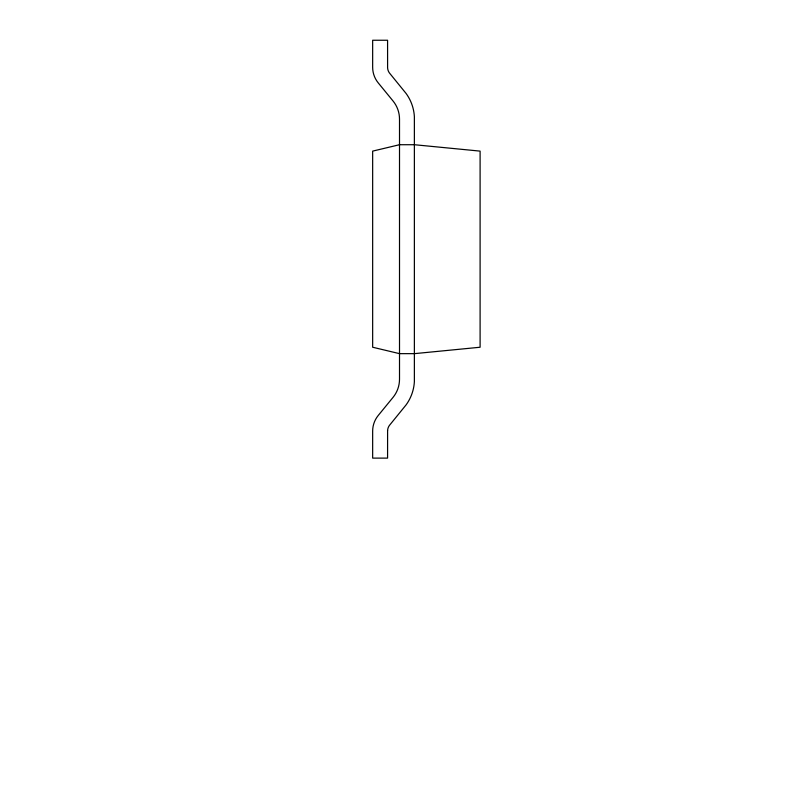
<?xml version="1.0" encoding="UTF-8"?>
<svg xmlns="http://www.w3.org/2000/svg" width="805" height="805" viewBox="0 0 805 805"><rect width="100%" height="100%" fill="white"/><g stroke="black" fill="none" stroke-linecap="round" stroke-linejoin="round"><path stroke-width="1.21" d="M387.597 430.554L387.577 458.115L372.655 458.115L372.655 431.108A24.683 24.683 0 0 1 378.229 415.481L393.021 397.398A28.718 28.718 0 0 0 399.511 379.215L399.511 119.15A28.718 28.718 0 0 0 393.021 100.967L378.229 82.885A24.683 24.683 0 0 1 372.655 67.258L372.655 40.25L387.577 40.25L387.597 67.811A9.751 9.751 0 0 0 389.449 72.993L406.102 93.481A43.651 43.651 0 0 1 414.374 116.655L414.374 381.711A43.651 43.651 0 0 1 406.102 404.875L389.449 425.372A9.751 9.751 0 0 0 387.597 430.554M399.511 144.719L372.655 151.119L372.655 347.237L399.511 353.647L414.444 353.647L480.102 347.237L480.102 151.119L414.444 144.719L399.511 144.719"/></g></svg>
